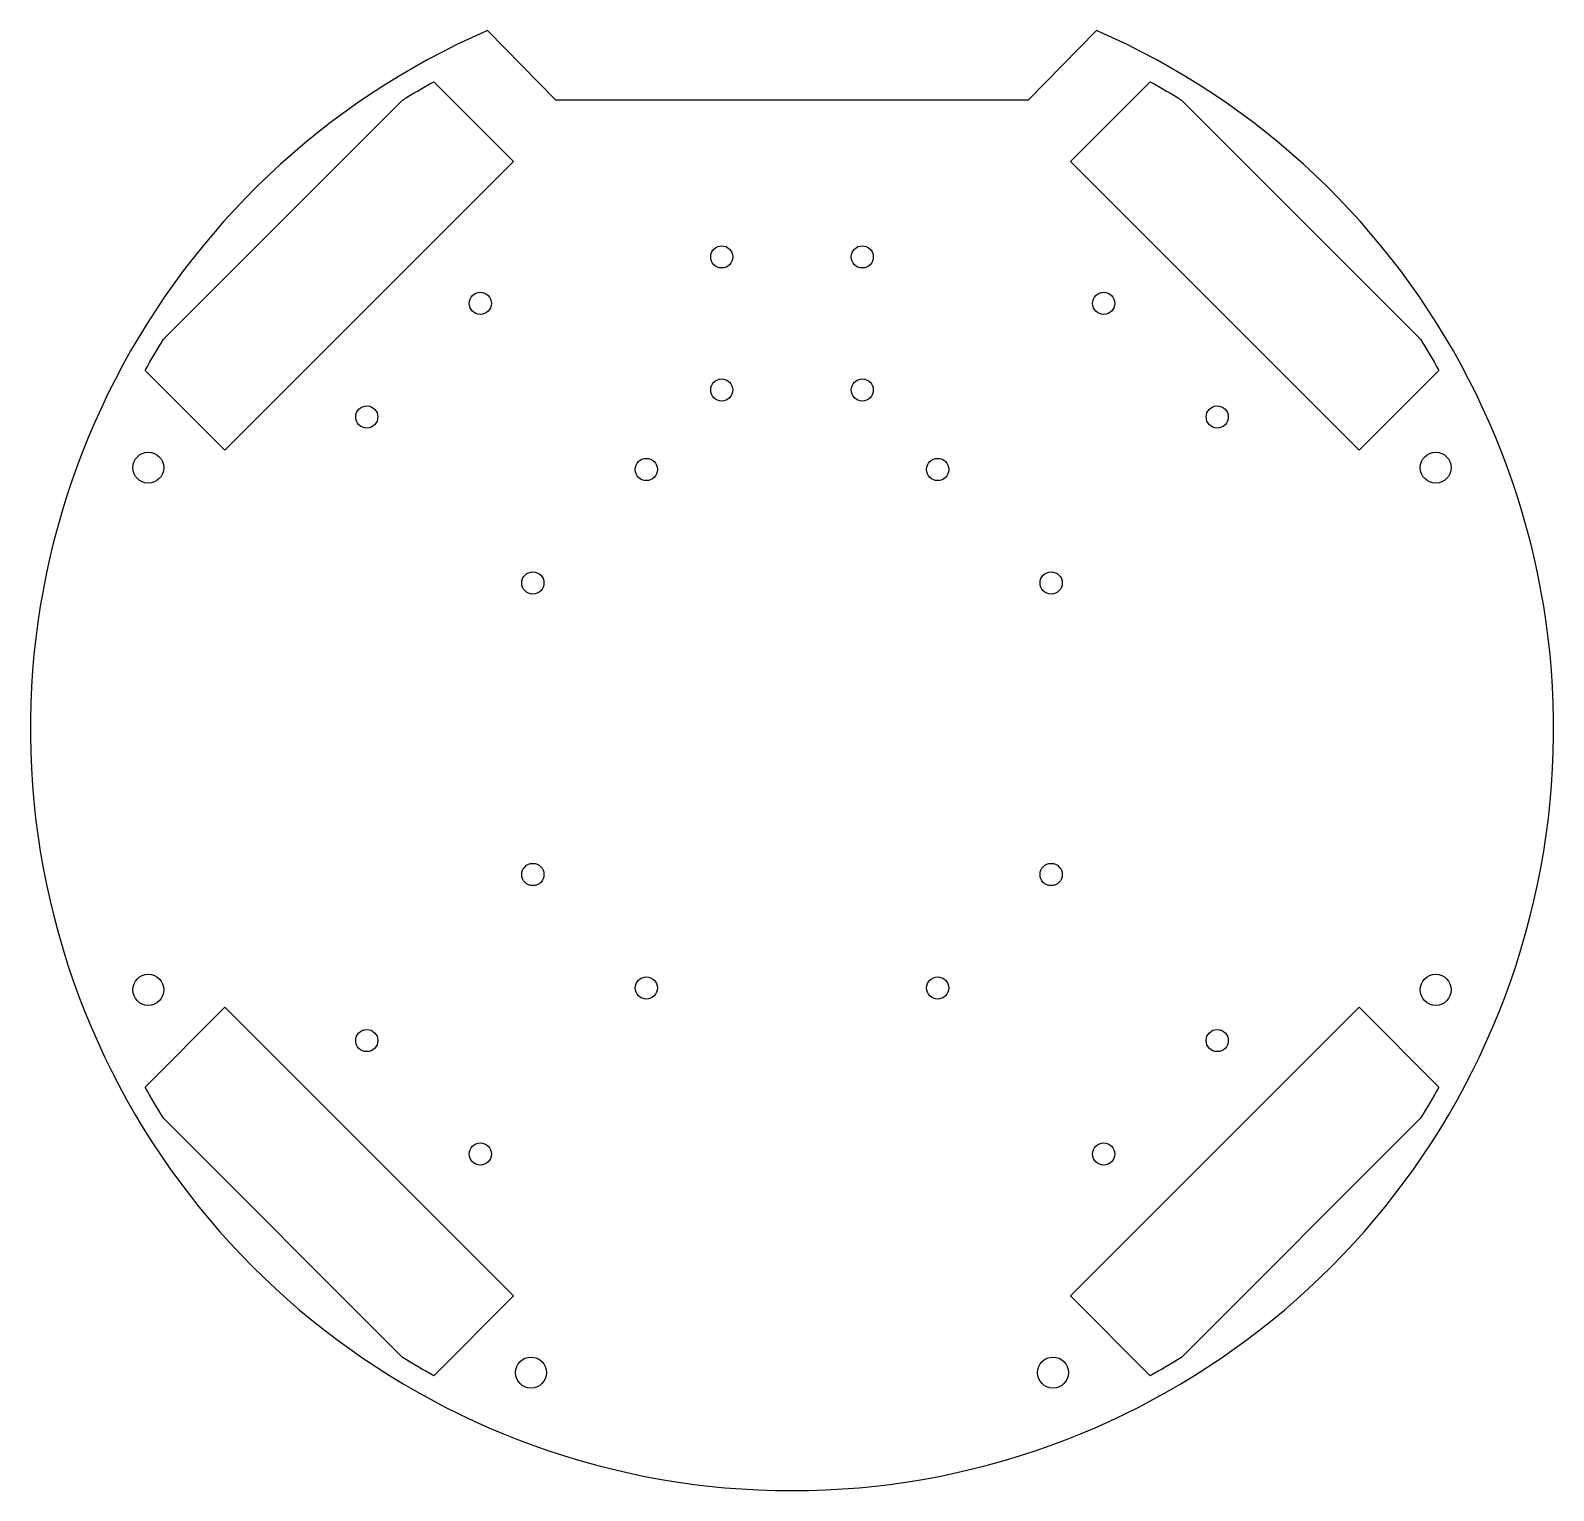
# Model space of a CAD drawing. Header units: millimetres. Extents: x -103 to 103, y -103 to 94.
import ezdxf

# ---------------------------------------------------------------- set-up
doc = ezdxf.new("R2010")
doc.units = ezdxf.units.MM
doc.layers.get('0').update_dxf_attribs({"linetype": 'CONTINUOUS'})

msp = doc.modelspace()

# ---------------------------------------------------------------- linework, layer by layer
for points in [[(-41.18, 94.41, 4.794113), (41.18, 94.41), (31.92, 85), (-31.92, 85)], [(-48.45, 87.48), (-37.65, 76.69), (-76.69, 37.65), (-87.48, 48.45, -0.012226), (-85.01, 52.67), (-52.67, 85.01, -0.012226)], [(87.48, 48.45), (76.69, 37.65), (37.65, 76.69), (48.45, 87.48, -0.012226), (52.67, 85.01), (85.01, 52.67, -0.012226)], [(-87.48, -48.45), (-76.69, -37.65), (-37.65, -76.69), (-48.45, -87.48, -0.012226), (-52.67, -85.01), (-85.01, -52.67, -0.012226)], [(48.45, -87.48), (37.65, -76.69), (76.69, -37.65), (87.48, -48.45, -0.012226), (85.01, -52.67), (52.67, -85.01, -0.012226)]]:
    msp.add_lwpolyline(points, format="xyb", close=True)
for centre, radius in [((-9.5, 63.8), 1.5), ((9.5, 63.8), 1.5), ((-42.16, 57.51), 1.5), ((42.16, 57.51), 1.5), ((-9.5, 45.8), 1.5), ((9.5, 45.8), 1.5), ((-57.51, 42.16), 1.5), ((57.51, 42.16), 1.5), ((-87.06, 35.3), 2.1), ((87.06, 35.3), 2.1), ((-19.71, 35.05), 1.5), ((19.71, 35.05), 1.5), ((-35.05, 19.71), 1.5), ((35.05, 19.71), 1.5), ((-35.05, -19.71), 1.5), ((35.05, -19.71), 1.5), ((-87.06, -35.3), 2.1), ((-19.71, -35.05), 1.5), ((19.71, -35.05), 1.5), ((87.06, -35.3), 2.1), ((-57.51, -42.16), 1.5), ((57.51, -42.16), 1.5), ((-42.16, -57.51), 1.5), ((42.16, -57.51), 1.5), ((-35.3, -87.06), 2.1), ((35.3, -87.06), 2.1)]:
    msp.add_circle(centre, radius)

doc.saveas('drawing.dxf')
